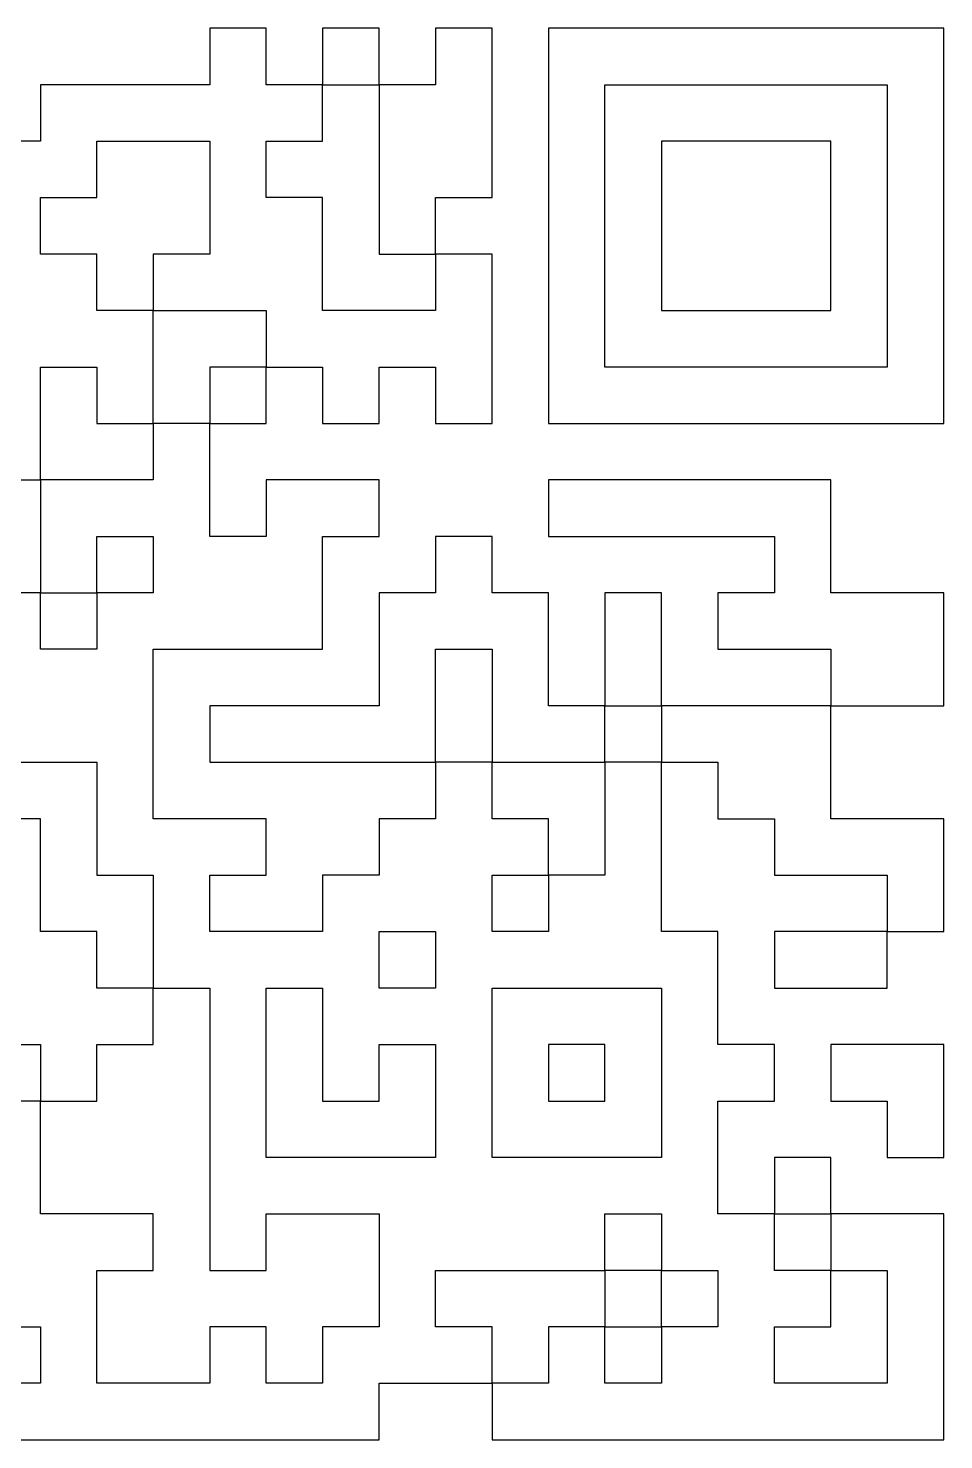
# Model space of a CAD drawing. Extents: x -419 to 419, y -275 to 1047.
# Drawn here: x -63.2 to 180, y -275 to 100 of the extents above; entities that cross this region are included whole.
import ezdxf

# ---------------------------------------------------------------- set-up
doc = ezdxf.new("R2010")
doc.units = 0
doc.layers.get('0').update_dxf_attribs({"linetype": 'CONTINUOUS'})

msp = doc.modelspace()

# ---------------------------------------------------------------- linework, layer by layer
at = {"color": 7}
for points in [[(-75, -20), (-60, -20), (-60, -5), (-60, 10), (-45, 10), (-45, -5), (-30, -5), (-30, 10), (-30, 25), (-45, 25), (-45, 40), (-60, 40), (-60, 55), (-45, 55), (-45, 70), (-15, 70), (-15, 55), (-15, 40), (-30, 40), (-30, 25), (0, 25), (0, 10), (15, 10), (15, -5), (30, -5), (30, 10), (45, 10), (45, -5), (60, -5), (60, 10), (60, 25), (60, 40), (45, 40), (45, 25), (15, 25), (15, 40), (15, 55), (0, 55), (0, 70), (15, 70), (15, 85), (0, 85), (0, 100), (-15, 100), (-15, 85), (-60, 85), (-60, 70), (-75, 70)], [(-75, -275), (30, -275), (30, -260), (60, -260), (60, -245), (45, -245), (45, -230), (90, -230), (90, -215), (105, -215), (105, -230), (120, -230), (120, -245), (105, -245), (105, -260), (90, -260), (90, -245), (75, -245), (75, -260), (60, -260), (60, -275), (180, -275), (180, -260), (180, -245), (180, -230), (180, -215), (150, -215), (150, -230), (165, -230), (165, -245), (165, -260), (135, -260), (135, -245), (150, -245), (150, -230), (135, -230), (135, -215), (120, -215), (120, -200), (120, -185), (135, -185), (135, -170), (120, -170), (120, -155), (120, -140), (105, -140), (105, -125), (105, -110), (105, -95), (90, -95), (90, -110), (90, -125), (75, -125), (75, -140), (60, -140), (60, -125), (75, -125), (75, -110), (60, -110), (60, -95), (45, -95), (45, -110), (30, -110), (30, -125), (15, -125), (15, -140), (-15, -140), (-15, -125), (0, -125), (0, -110), (-30, -110), (-30, -95), (-30, -80), (-30, -65), (15, -65), (15, -50), (15, -35), (30, -35), (30, -20), (0, -20), (0, -35), (-15, -35), (-15, -20), (-15, -5), (-30, -5), (-30, -20), (-60, -20), (-60, -35), (-60, -50), (-45, -50), (-45, -35), (-30, -35), (-30, -50), (-45, -50), (-45, -65), (-60, -65), (-60, -50), (-75, -50)], [(-75, -95), (-45, -95), (-45, -110), (-45, -125), (-30, -125), (-30, -140), (-30, -155), (-15, -155), (-15, -170), (-15, -185), (-15, -200), (-15, -215), (-15, -230), (0, -230), (0, -215), (30, -215), (30, -230), (30, -245), (15, -245), (15, -260), (0, -260), (0, -245), (-15, -245), (-15, -260), (-45, -260), (-45, -245), (-45, -230), (-30, -230), (-30, -215), (-60, -215), (-60, -200), (-60, -185), (-75, -185)], [(-75, -245), (-60, -245), (-60, -260), (-75, -260)]]:
    msp.add_lwpolyline(points, dxfattribs=at)
for points in [[(15, 85), (30, 85), (30, 100), (15, 100)], [(30, 85), (30, 70), (30, 55), (30, 40), (45, 40), (45, 55), (60, 55), (60, 70), (60, 85), (60, 100), (45, 100), (45, 85)], [(75, 100), (75, 85), (75, 70), (75, 55), (75, 40), (75, 25), (75, 10), (75, -5), (180, -5), (180, 10), (180, 25), (180, 40), (180, 55), (180, 70), (180, 85), (180, 100)], [(90, 85), (165, 85), (165, 70), (165, 55), (165, 40), (165, 25), (165, 10), (90, 10), (90, 25), (90, 40), (90, 55), (90, 70)], [(105, 70), (105, 55), (105, 40), (105, 25), (150, 25), (150, 40), (150, 55), (150, 70)], [(0, 10), (-15, 10), (-15, -5), (0, -5)], [(150, -80), (180, -80), (180, -65), (180, -50), (150, -50), (150, -35), (150, -20), (75, -20), (75, -35), (135, -35), (135, -50), (120, -50), (120, -65), (150, -65)], [(45, -95), (45, -80), (45, -65), (60, -65), (60, -80), (60, -95), (90, -95), (90, -80), (75, -80), (75, -65), (75, -50), (60, -50), (60, -35), (45, -35), (45, -50), (30, -50), (30, -65), (30, -80), (-15, -80), (-15, -95)], [(90, -80), (105, -80), (105, -65), (105, -50), (90, -50), (90, -65)], [(105, -80), (105, -95), (120, -95), (120, -110), (135, -110), (135, -125), (165, -125), (165, -140), (180, -140), (180, -125), (180, -110), (150, -110), (150, -95), (150, -80)], [(-60, -185), (-45, -185), (-45, -170), (-30, -170), (-30, -155), (-45, -155), (-45, -140), (-60, -140), (-60, -125), (-60, -110), (-75, -110), (-75, -125), (-75, -140), (-75, -155), (-75, -170), (-60, -170)], [(30, -140), (45, -140), (45, -155), (30, -155)], [(165, -140), (135, -140), (135, -155), (165, -155)], [(0, -155), (15, -155), (15, -170), (15, -185), (30, -185), (30, -170), (45, -170), (45, -185), (45, -200), (0, -200), (0, -185), (0, -170)], [(60, -155), (105, -155), (105, -170), (105, -185), (105, -200), (60, -200), (60, -185), (60, -170)], [(75, -170), (75, -185), (90, -185), (90, -170)], [(150, -170), (150, -185), (165, -185), (165, -200), (180, -200), (180, -185), (180, -170)], [(135, -215), (150, -215), (150, -200), (135, -200)], [(90, -245), (105, -245), (105, -230), (90, -230)]]:
    msp.add_lwpolyline(points, close=True, dxfattribs=at)

doc.saveas('drawing.dxf')
